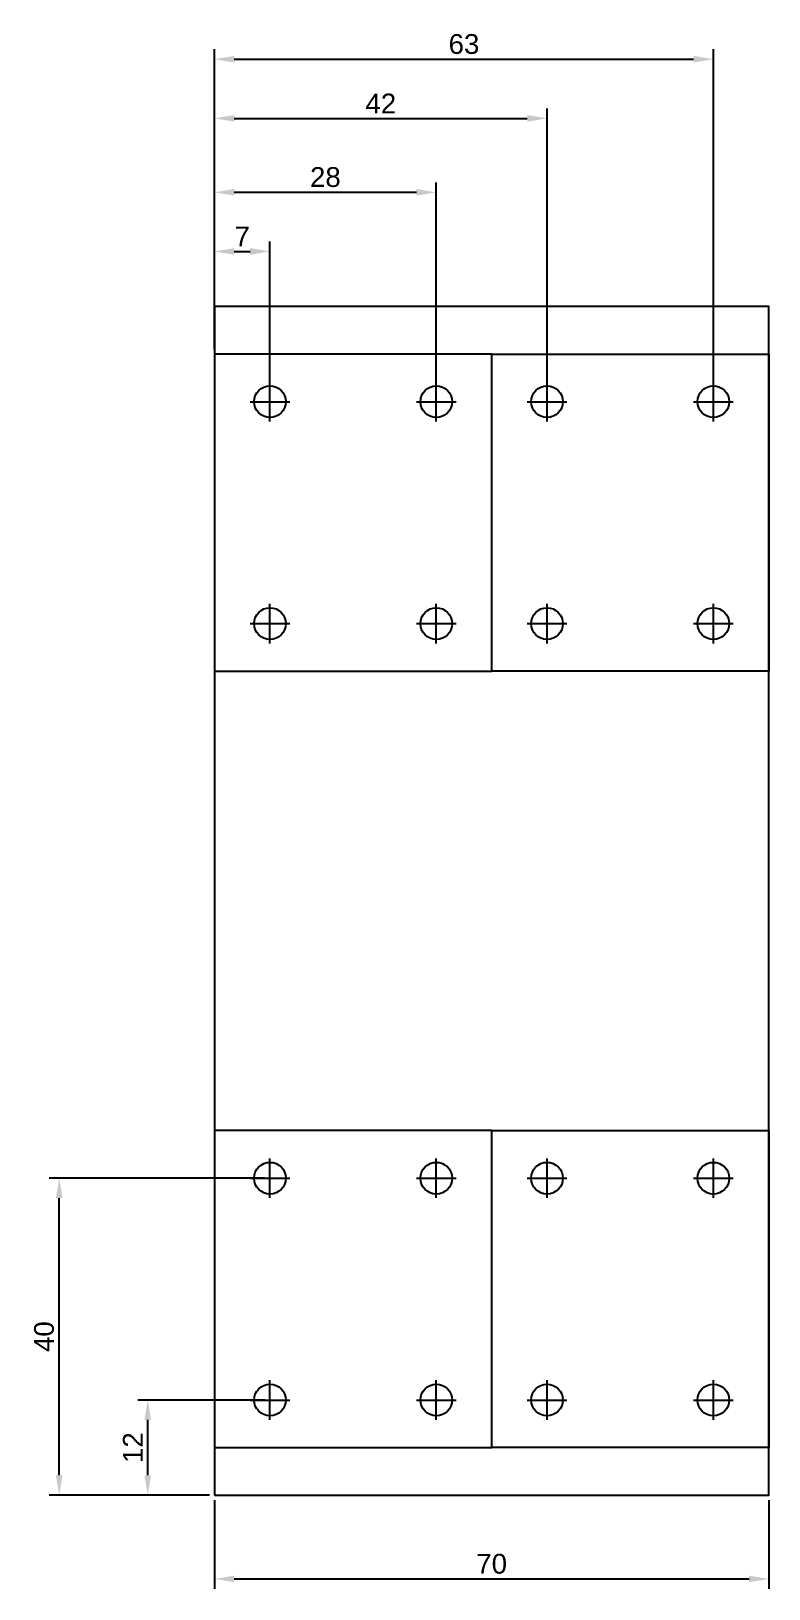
# Model space of a CAD drawing. Header units: millimetres. Extents: x -23 to 70, y 88 to 285.
import ezdxf

# ---------------------------------------------------------------- set-up
doc = ezdxf.new("R2010")
doc.units = ezdxf.units.MM
doc.layers.add('Размеры', color=82, linetype='Continuous')
doc.styles.get("Standard").update_dxf_attribs({"font": 'arial.ttf'})
doc.dimstyles.new('ISO-25', dxfattribs={"dimtxt": 2.5, "dimasz": 2.5, "dimexe": 1.25, "dimexo": 0.625, "dimtad": 1, "dimtxsty": 'Standard', "dimcen": 2.5, "dimadec": 0, "dimazin": 0, "dimtfac": 1, "dimtmove": 0, "dimatfit": 3, "dimfxl": 1, "dimarcsym": 0})

# ---------------------------------------------------------------- blocks, each defined once
blk = doc.blocks.new('*D1')
at = {"layer": 'Defpoints', "color": 0, "transparency": 16777216}
for p in [(0.2, 100.17), (70.2, 100.17), (70.2, 89.59)]:
    blk.add_point(p, dxfattribs=at)
at = {"layer": 'Размеры', "color": 0, "lineweight": -2, "transparency": 16777216}
for p, q in [((0.2, 99.55), (0.2, 88.34)), ((70.2, 99.55), (70.2, 88.34)), ((2.7, 89.59), (67.7, 89.59))]:
    blk.add_line(p, q, dxfattribs=at)
at = {"layer": 'Размеры', "color": 0, "transparency": 16777216}
for points in [[(2.7, 90.01), (2.7, 89.18), (0.2, 89.59)], [(67.7, 90.01), (67.7, 89.18), (70.2, 89.59)]]:
    blk.add_solid(points, dxfattribs=at)
at = {"layer": 'Размеры', "color": 0, "transparency": 16777216, "insert": (35.2, 91.49), "char_height": 2.5, "attachment_point": 5}
blk.add_mtext('70', dxfattribs=at)
blk = doc.blocks.new('*D4')
at = {"layer": 'Defpoints', "color": 0, "transparency": 16777216}
for p in [(7.2, 257.14), (0.2, 250.17), (7.2, 238.17)]:
    blk.add_point(p, dxfattribs=at)
at = {"layer": 'Размеры', "color": 0, "lineweight": -2, "transparency": 16777216}
for p, q in [((0.2, 250.8), (0.2, 258.39)), ((7.2, 238.8), (7.2, 258.39)), ((2.7, 257.14), (4.7, 257.14))]:
    blk.add_line(p, q, dxfattribs=at)
at = {"layer": 'Размеры', "color": 0, "transparency": 16777216}
for points in [[(2.7, 257.56), (2.7, 256.72), (0.2, 257.14)], [(4.7, 257.56), (4.7, 256.72), (7.2, 257.14)]]:
    blk.add_solid(points, dxfattribs=at)
at = {"layer": 'Размеры', "color": 0, "transparency": 16777216, "insert": (3.7, 259.02), "char_height": 2.5, "attachment_point": 5}
blk.add_mtext('7', dxfattribs=at)
blk = doc.blocks.new('*D5')
at = {"layer": 'Defpoints', "color": 0, "transparency": 16777216}
for p in [(28.2, 264.6), (0.2, 250.17), (28.2, 238.17)]:
    blk.add_point(p, dxfattribs=at)
at = {"layer": 'Размеры', "color": 0, "lineweight": -2, "transparency": 16777216}
for p, q in [((0.2, 250.8), (0.2, 265.85)), ((28.2, 238.8), (28.2, 265.85)), ((2.7, 264.6), (25.7, 264.6))]:
    blk.add_line(p, q, dxfattribs=at)
at = {"layer": 'Размеры', "color": 0, "transparency": 16777216}
for points in [[(2.7, 265.02), (2.7, 264.19), (0.2, 264.6)], [(25.7, 265.02), (25.7, 264.19), (28.2, 264.6)]]:
    blk.add_solid(points, dxfattribs=at)
at = {"layer": 'Размеры', "color": 0, "transparency": 16777216, "insert": (14.2, 266.51), "char_height": 2.5, "attachment_point": 5}
blk.add_mtext('28', dxfattribs=at)
blk = doc.blocks.new('*D6')
at = {"layer": 'Defpoints', "color": 0, "transparency": 16777216}
for p in [(42.2, 273.93), (0.2, 244.17), (42.2, 238.17)]:
    blk.add_point(p, dxfattribs=at)
at = {"layer": 'Размеры', "color": 0, "lineweight": -2, "transparency": 16777216}
for p, q in [((0.2, 244.8), (0.2, 275.18)), ((2.7, 273.93), (39.7, 273.93)), ((42.2, 238.8), (42.2, 275.18))]:
    blk.add_line(p, q, dxfattribs=at)
at = {"layer": 'Размеры', "color": 0, "transparency": 16777216}
for points in [[(2.7, 274.35), (2.7, 273.52), (0.2, 273.93)], [(39.7, 274.35), (39.7, 273.52), (42.2, 273.93)]]:
    blk.add_solid(points, dxfattribs=at)
at = {"layer": 'Размеры', "color": 0, "transparency": 16777216, "insert": (21.2, 275.81), "char_height": 2.5, "attachment_point": 5}
blk.add_mtext('42', dxfattribs=at)
blk = doc.blocks.new('*D7')
at = {"layer": 'Defpoints', "color": 0, "transparency": 16777216}
for p in [(63.2, 281.4), (0.2, 244.17), (63.2, 238.17)]:
    blk.add_point(p, dxfattribs=at)
at = {"layer": 'Размеры', "color": 0, "lineweight": -2, "transparency": 16777216}
for p, q in [((0.2, 244.8), (0.2, 282.65)), ((2.7, 281.4), (60.7, 281.4)), ((63.2, 238.8), (63.2, 282.65))]:
    blk.add_line(p, q, dxfattribs=at)
at = {"layer": 'Размеры', "color": 0, "transparency": 16777216}
for points in [[(2.7, 281.81), (2.7, 280.98), (0.2, 281.4)], [(60.7, 281.81), (60.7, 280.98), (63.2, 281.4)]]:
    blk.add_solid(points, dxfattribs=at)
at = {"layer": 'Размеры', "color": 0, "transparency": 16777216, "insert": (31.7, 283.3), "char_height": 2.5, "attachment_point": 5}
blk.add_mtext('63', dxfattribs=at)
blk = doc.blocks.new('*D8')
at = {"layer": 'Defpoints', "color": 0, "transparency": 16777216}
for p in [(-8.23, 112.17), (7.2, 112.17), (0.2, 100.17)]:
    blk.add_point(p, dxfattribs=at)
at = {"layer": 'Размеры', "color": 0, "lineweight": -2, "transparency": 16777216}
for p, q in [((6.57, 112.17), (-9.48, 112.17)), ((-8.23, 102.67), (-8.23, 109.67)), ((-0.43, 100.17), (-9.48, 100.17))]:
    blk.add_line(p, q, dxfattribs=at)
at = {"layer": 'Размеры', "color": 0, "transparency": 16777216}
for points in [[(-8.64, 109.67), (-7.81, 109.67), (-8.23, 112.17)], [(-8.64, 102.67), (-7.81, 102.67), (-8.23, 100.17)]]:
    blk.add_solid(points, dxfattribs=at)
at = {"layer": 'Размеры', "color": 0, "transparency": 16777216, "insert": (-10.11, 106.17), "char_height": 2.5, "attachment_point": 5, "rotation": 90}
blk.add_mtext('12', dxfattribs=at)
blk = doc.blocks.new('*D9')
at = {"layer": 'Defpoints', "color": 0, "transparency": 16777216}
for p in [(-19.41, 140.17), (7.2, 140.17), (0.2, 100.17)]:
    blk.add_point(p, dxfattribs=at)
at = {"layer": 'Размеры', "color": 0, "lineweight": -2, "transparency": 16777216}
for p, q in [((6.57, 140.17), (-20.66, 140.17)), ((-19.41, 102.67), (-19.41, 137.67)), ((-0.43, 100.17), (-20.66, 100.17))]:
    blk.add_line(p, q, dxfattribs=at)
at = {"layer": 'Размеры', "color": 0, "transparency": 16777216}
for points in [[(-19.83, 137.67), (-18.99, 137.67), (-19.41, 140.17)], [(-19.83, 102.67), (-18.99, 102.67), (-19.41, 100.17)]]:
    blk.add_solid(points, dxfattribs=at)
at = {"layer": 'Размеры', "color": 0, "transparency": 16777216, "insert": (-21.31, 120.17), "char_height": 2.5, "attachment_point": 5, "rotation": 90}
blk.add_mtext('40', dxfattribs=at)

msp = doc.modelspace()

# ---------------------------------------------------------------- linework, layer by layer
for points in [[(0.198, 100.172), (70.198, 100.172), (70.198, 250.172), (0.198, 250.172)], [(35.198, 204.172), (35.198, 244.172), (0.198, 244.172), (0.198, 204.172)], [(35.198, 204.172), (35.198, 244.172), (70.198, 244.172), (70.198, 204.172)], [(35.198, 106.172), (35.198, 146.172), (0.198, 146.172), (0.198, 106.172)], [(35.198, 106.172), (35.198, 146.172), (70.198, 146.172), (70.198, 106.172)]]:
    msp.add_lwpolyline(points, close=True)
for centre in [(7.198, 238.172), (28.198, 238.172), (42.198, 238.172), (63.198, 238.172), (7.198, 210.172), (28.198, 210.172), (42.198, 210.172), (63.198, 210.172), (7.198, 140.172), (28.198, 140.172), (42.198, 140.172), (63.198, 140.172), (7.198, 112.172), (28.198, 112.172), (42.198, 112.172), (63.198, 112.172)]:
    msp.add_circle(centre, 2)
at = {"layer": 'Размеры'}
for p, q in [((7.198, 235.672), (7.198, 240.672)), ((28.198, 235.672), (28.198, 240.672)), ((42.198, 235.672), (42.198, 240.672)), ((63.198, 235.672), (63.198, 240.672)), ((4.698, 238.172), (9.698, 238.172)), ((25.698, 238.172), (30.698, 238.172)), ((39.698, 238.172), (44.698, 238.172)), ((60.698, 238.172), (65.698, 238.172)), ((7.198, 207.672), (7.198, 212.672)), ((28.198, 207.672), (28.198, 212.672)), ((42.198, 207.672), (42.198, 212.672)), ((63.198, 207.672), (63.198, 212.672)), ((4.698, 210.172), (9.698, 210.172)), ((25.698, 210.172), (30.698, 210.172)), ((39.698, 210.172), (44.698, 210.172)), ((60.698, 210.172), (65.698, 210.172)), ((7.198, 137.672), (7.198, 142.672)), ((28.198, 137.672), (28.198, 142.672)), ((42.198, 137.672), (42.198, 142.672)), ((63.198, 137.672), (63.198, 142.672)), ((4.698, 140.172), (9.698, 140.172)), ((25.698, 140.172), (30.698, 140.172)), ((39.698, 140.172), (44.698, 140.172)), ((60.698, 140.172), (65.698, 140.172)), ((7.198, 109.672), (7.198, 114.672)), ((28.198, 109.672), (28.198, 114.672)), ((42.198, 109.672), (42.198, 114.672)), ((63.198, 109.672), (63.198, 114.672)), ((4.698, 112.172), (9.698, 112.172)), ((25.698, 112.172), (30.698, 112.172)), ((39.698, 112.172), (44.698, 112.172)), ((60.698, 112.172), (65.698, 112.172))]:
    msp.add_line(p, q, dxfattribs=at)

# ---------------------------------------------------------------- dimensions: what is measured, and where the dimension line sits
for base, p1, p2, picture, middle in [((63.198, 281.397), (0.198, 244.172), (63.198, 238.172), '*D7', (31.698, 283.299)), ((42.198, 273.934), (0.198, 244.172), (42.198, 238.172), '*D6', (21.198, 275.814)), ((28.198, 264.605), (0.198, 250.172), (28.198, 238.172), '*D5', (14.198, 266.506)), ((7.198, 257.142), (0.198, 250.172), (7.198, 238.172), '*D4', (3.698, 259.017)), ((70.198, 89.592), (0.198, 100.172), (70.198, 100.172), '*D1', (35.198, 91.494))]:
    dim = msp.add_linear_dim(base=base, p1=p1, p2=p2, dimstyle='ISO-25', dxfattribs=at)
    dim.commit()
    dim.dimension.update_dxf_attribs({"geometry": picture, "text_midpoint": middle})
for base, p2, picture, middle in [((-19.409, 140.172), (7.198, 140.172), '*D9', (-21.311, 120.172)), ((-8.227, 112.172), (7.198, 112.172), '*D8', (-10.107, 106.172))]:
    dim = msp.add_linear_dim(base=base, p1=(0.198, 100.172), p2=p2, angle=90, dimstyle='ISO-25', dxfattribs=at)
    dim.commit()
    dim.dimension.update_dxf_attribs({"geometry": picture, "text_midpoint": middle})

doc.saveas('drawing.dxf')
